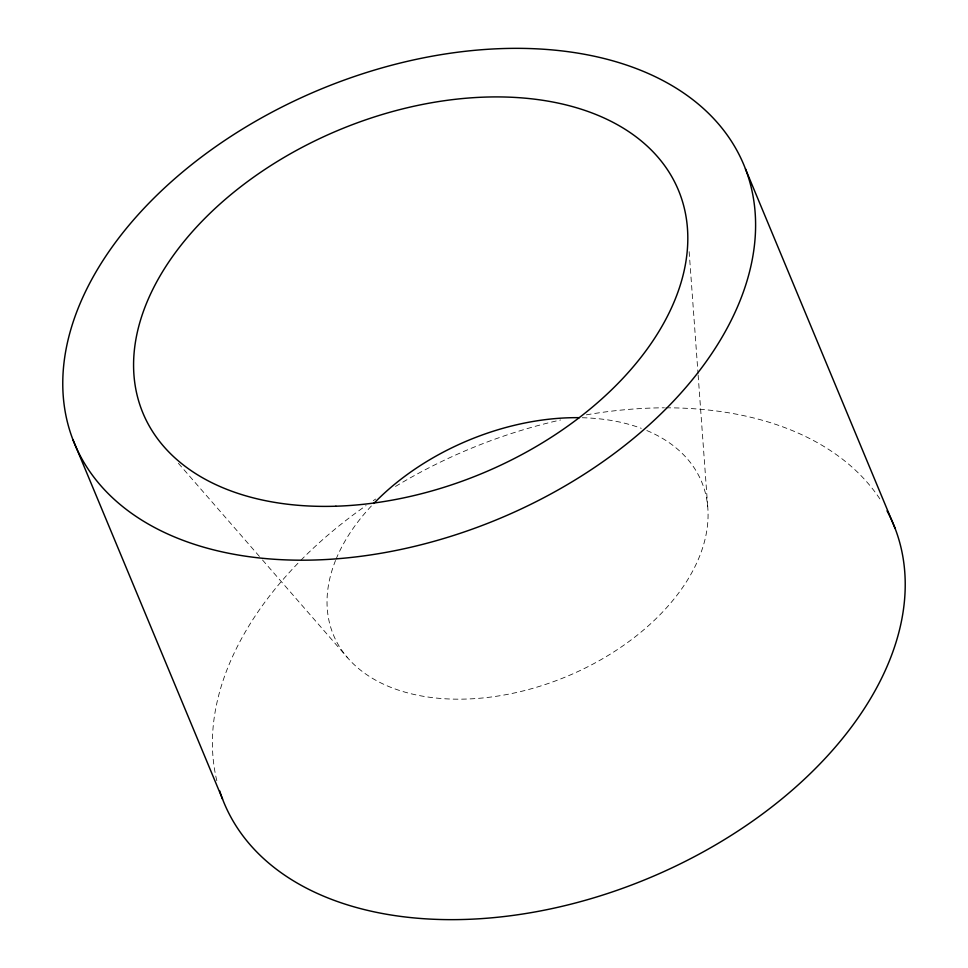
<?xml version="1.0" encoding="UTF-8"?>
<svg xmlns="http://www.w3.org/2000/svg" width="968" height="968" viewBox="0 0 968 968"><rect width="100%" height="100%" fill="white"/><g stroke="black" fill="none" stroke-linecap="round" stroke-linejoin="round"><path stroke-width="0.73" stroke-dasharray="4.84 3.63" d="M178.402 463.321L261.541 558.875M262.522 560.012L347.645 657.829M689.143 251.644L698.025 373.539M698.134 375.052L707.777 507.474M216.844 780.752A362.528 232.538 -22.6 0 1 299.814 561.355M300.866 560.278A362.528 232.538 -22.6 0 1 366.049 505.611M373.249 500.674A362.528 232.538 -22.6 0 1 375.669 499.052M395.501 486.456A362.528 232.538 -22.6 0 1 560.593 419.967M586.342 414.849A362.528 232.538 -22.6 0 1 664.399 407.806M665.839 407.806A362.528 232.538 -22.6 0 1 880.965 500.601M646.818 430.53A199.384 127.897 -22.6 0 1 675.107 597.643A199.384 127.897 -22.6 0 1 434.922 697.916A199.384 127.897 -22.6 0 1 335.533 560.484M336.09 559.117A199.384 127.897 -22.6 0 1 371.748 505.586M582.216 417.728A199.384 127.897 -22.6 0 1 641.264 428.328"/><path stroke-width="1.45" d="M745.433 168.843A362.528 232.538 -22.6 0 1 313.221 560.048A362.528 232.538 -22.6 0 1 168.916 183.908A362.528 232.538 -22.6 0 1 745.433 168.843L895.061 528.31M72.939 439.69L222.567 799.157M887.027 510.838A362.528 232.538 -22.6 0 1 649.588 877.819A362.528 232.538 -22.6 0 1 219.639 790.771M373.769 503.481A199.384 127.897 -22.6 0 1 579.3 417.668M335.908 506.216A290.013 186.037 -22.6 0 0 679.173 192.015A290.013 186.037 -22.6 0 0 216.977 206.728A290.013 186.037 -22.6 0 0 335.908 506.216"/></g></svg>
